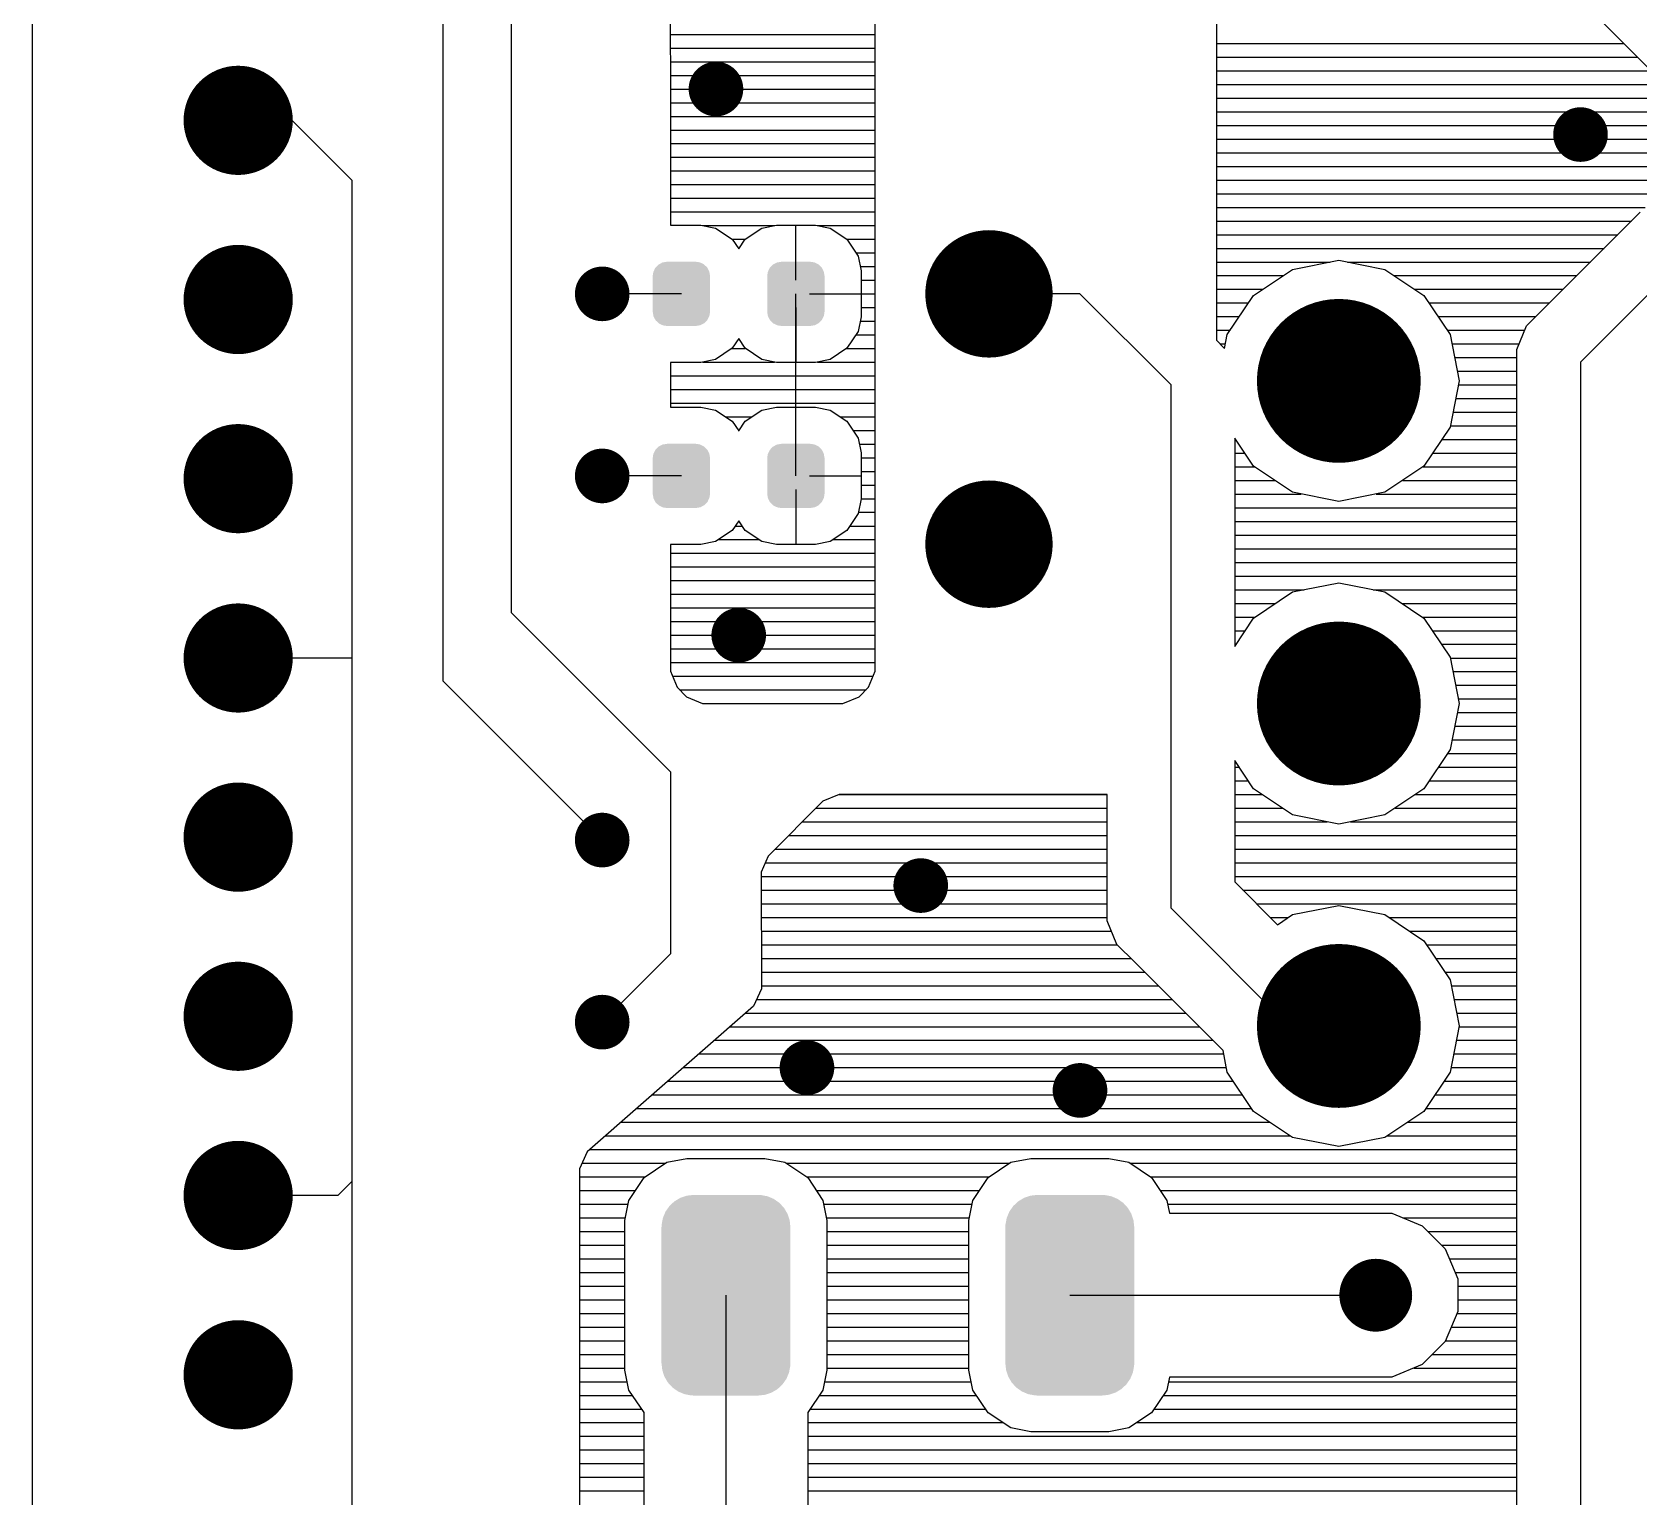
# Model space of a CAD drawing. Extents: x 295 to 953, y 10 to 290.
# Drawn here: x 521.5 to 579.8, y 171.5 to 224.7 of the extents above; entities that cross this region are included whole.
import ezdxf

# ---------------------------------------------------------------- set-up
doc = ezdxf.new("R2010")
doc.units = 0
doc.header["$LTSCALE"] = 5
doc.header["$MEASUREMENT"] = 0
doc.layers.get('0').update_dxf_attribs({"linetype": 'CONTINUOUS', "lineweight": 25})

msp = doc.modelspace()

# ---------------------------------------------------------------- linework, layer by layer
for p, q in [((521.478, 267.297), (521.478, 78.799)), ((536.383, 244.883), (536.383, 201.132)), ((538.859, 238.279), (538.859, 203.608)), ((564.45, 237.454), (564.45, 213.481)), ((552.067, 223.42), (552.067, 236.292)), ((583.39, 220.085), (577.625, 225.857)), ((544.631, 225.058), (544.638, 222.595)), ((544.631, 224.576), (552.067, 224.576)), ((544.631, 224.081), (552.067, 224.081)), ((564.45, 224.246), (579.23, 224.246)), ((544.631, 223.585), (552.067, 223.585)), ((552.067, 201.475), (552.067, 223.42)), ((564.45, 223.751), (579.725, 223.751)), ((544.631, 223.09), (552.067, 223.09)), ((564.45, 223.255), (580.22, 223.255)), ((564.45, 222.76), (580.715, 222.76)), ((544.638, 222.595), (552.067, 222.595)), ((544.638, 222.595), (544.638, 217.655)), ((564.45, 222.265), (581.211, 222.265)), ((544.638, 222.1), (552.067, 222.1)), ((544.638, 221.604), (552.067, 221.604)), ((564.45, 221.769), (581.706, 221.769)), ((528.953, 221.459), (530.915, 221.459)), ((530.915, 221.459), (533.081, 219.293)), ((544.638, 221.109), (552.067, 221.109)), ((564.45, 221.274), (582.201, 221.274)), ((544.638, 220.614), (552.067, 220.614)), ((564.45, 220.779), (582.697, 220.779)), ((544.638, 220.118), (552.067, 220.118)), ((564.45, 220.283), (583.192, 220.283)), ((564.45, 219.788), (583.687, 219.788)), ((533.081, 219.293), (533.081, 201.957)), ((544.638, 219.623), (552.067, 219.623)), ((564.45, 219.293), (584.183, 219.293)), ((544.638, 219.128), (552.067, 219.128)), ((544.638, 218.632), (552.067, 218.632)), ((564.45, 218.798), (580.524, 218.798)), ((544.638, 218.137), (552.067, 218.137)), ((564.45, 218.302), (580.002, 218.302)), ((576.344, 214.65), (579.824, 218.131)), ((544.638, 217.655), (545.734, 217.655)), ((545.734, 217.655), (546.269, 217.549)), ((545.807, 217.642), (548.415, 217.642)), ((546.269, 217.549), (546.877, 217.147)), ((547.345, 217.147), (547.953, 217.549)), ((547.953, 217.549), (548.488, 217.655)), ((548.488, 217.655), (549.895, 217.655)), ((549.188, 215.661), (549.188, 217.655)), ((549.895, 217.655), (550.429, 217.549)), ((549.967, 217.642), (552.067, 217.642)), ((550.429, 217.549), (551.037, 217.147)), ((564.45, 217.807), (579.507, 217.807)), ((546.87, 217.147), (547.352, 217.147)), ((546.877, 217.147), (547.114, 216.797)), ((547.114, 216.797), (547.345, 217.147)), ((551.03, 217.147), (552.067, 217.147)), ((551.037, 217.147), (551.447, 216.532)), ((564.45, 217.312), (579.012, 217.312)), ((551.367, 216.651), (552.067, 216.651)), ((551.447, 216.532), (551.552, 215.997)), ((564.45, 216.816), (578.516, 216.816)), ((564.45, 216.321), (568.577, 216.321)), ((567.21, 216.05), (568.888, 216.387)), ((568.888, 216.387), (570.558, 216.05)), ((569.198, 216.321), (578.021, 216.321)), ((581.785, 216.816), (577.658, 212.689)), ((551.519, 216.156), (552.067, 216.156)), ((551.552, 215.997), (551.552, 214.333)), ((564.45, 215.826), (566.873, 215.826)), ((565.79, 215.106), (567.21, 216.05)), ((570.558, 216.05), (571.978, 215.106)), ((570.895, 215.826), (577.526, 215.826)), ((545.034, 215.165), (542.161, 215.165)), ((549.188, 208.561), (549.188, 215.165)), ((549.683, 215.165), (551.552, 215.165)), ((551.552, 215.661), (552.067, 215.661)), ((551.552, 215.165), (552.067, 215.165)), ((559.497, 215.165), (556.195, 215.165)), ((562.799, 211.863), (559.497, 215.165)), ((564.45, 215.33), (566.134, 215.33)), ((571.635, 215.33), (577.03, 215.33)), ((549.188, 214.67), (549.188, 212.676)), ((551.552, 214.67), (552.067, 214.67)), ((564.45, 214.835), (565.612, 214.835)), ((564.839, 213.686), (565.79, 215.106)), ((571.978, 215.106), (572.929, 213.686)), ((572.157, 214.835), (576.535, 214.835)), ((575.696, 214.003), (576.344, 214.65)), ((551.552, 214.333), (551.447, 213.798)), ((551.519, 214.175), (552.067, 214.175)), ((564.45, 214.34), (565.282, 214.34)), ((572.487, 214.34), (576.04, 214.34)), ((575.346, 213.151), (575.696, 214.003)), ((547.114, 213.541), (546.877, 213.191)), ((547.345, 213.191), (547.114, 213.541)), ((551.447, 213.798), (551.037, 213.191)), ((551.367, 213.679), (552.067, 213.679)), ((564.45, 213.845), (564.952, 213.845)), ((564.45, 213.481), (564.74, 213.184)), ((564.74, 213.184), (564.839, 213.686)), ((572.824, 213.845), (575.63, 213.845)), ((572.929, 213.686), (573.26, 212.009)), ((546.877, 213.191), (546.269, 212.781)), ((546.87, 213.184), (547.352, 213.184)), ((547.953, 212.781), (547.345, 213.191)), ((551.037, 213.191), (550.429, 212.781)), ((551.03, 213.184), (552.067, 213.184)), ((564.575, 213.349), (564.773, 213.349)), ((572.995, 213.349), (575.426, 213.349)), ((573.094, 212.854), (575.346, 212.854)), ((575.346, 212.233), (575.346, 213.151)), ((545.734, 212.676), (544.638, 212.676)), ((544.638, 212.676), (544.638, 211.051)), ((546.269, 212.781), (545.734, 212.676)), ((545.807, 212.689), (548.415, 212.689)), ((548.488, 212.676), (547.953, 212.781)), ((549.895, 212.676), (548.488, 212.676)), ((550.429, 212.781), (549.895, 212.676)), ((549.967, 212.689), (552.067, 212.689)), ((573.193, 212.359), (575.346, 212.359)), ((575.346, 103.954), (575.346, 212.233)), ((577.658, 212.689), (577.658, 103.723)), ((544.638, 212.194), (552.067, 212.194)), ((544.638, 211.698), (552.067, 211.698)), ((562.799, 192.877), (562.799, 211.863)), ((573.26, 212.009), (572.929, 210.331)), ((573.233, 211.863), (575.346, 211.863)), ((544.638, 211.203), (552.067, 211.203)), ((544.638, 211.051), (545.734, 211.051)), ((545.734, 211.051), (546.269, 210.945)), ((547.953, 210.945), (548.488, 211.051)), ((548.488, 211.051), (549.895, 211.051)), ((549.188, 209.057), (549.188, 211.051)), ((549.895, 211.051), (550.429, 210.945)), ((573.134, 211.368), (575.346, 211.368)), ((546.269, 210.945), (546.877, 210.543)), ((546.626, 210.708), (547.596, 210.708)), ((546.877, 210.543), (547.114, 210.193)), ((547.114, 210.193), (547.345, 210.543)), ((547.345, 210.543), (547.953, 210.945)), ((550.429, 210.945), (551.037, 210.543)), ((550.786, 210.708), (552.067, 210.708)), ((551.037, 210.543), (551.447, 209.928)), ((573.035, 210.873), (575.346, 210.873)), ((547.094, 210.212), (547.127, 210.212)), ((551.255, 210.212), (552.067, 210.212)), ((551.447, 209.928), (551.552, 209.393)), ((565.79, 208.911), (565.11, 209.935)), ((565.11, 209.935), (565.11, 202.38)), ((565.11, 209.882), (565.143, 209.882)), ((572.929, 210.331), (571.978, 208.911)), ((572.632, 209.882), (575.346, 209.882)), ((572.936, 210.377), (575.346, 210.377)), ((551.486, 209.717), (552.067, 209.717)), ((551.552, 209.393), (551.552, 207.729)), ((565.11, 209.387), (565.473, 209.387)), ((572.295, 209.387), (575.346, 209.387)), ((551.552, 209.222), (552.067, 209.222)), ((551.552, 208.726), (552.067, 208.726)), ((565.11, 208.892), (565.823, 208.892)), ((567.21, 207.967), (565.79, 208.911)), ((571.978, 208.911), (570.558, 207.967)), ((571.952, 208.892), (575.346, 208.892)), ((545.034, 208.561), (542.161, 208.561)), ((549.683, 208.561), (551.552, 208.561)), ((551.552, 208.231), (552.067, 208.231)), ((565.11, 208.396), (566.563, 208.396)), ((571.212, 208.396), (575.346, 208.396)), ((549.188, 208.066), (549.188, 206.072)), ((551.552, 207.729), (551.447, 207.194)), ((551.552, 207.736), (552.067, 207.736)), ((565.11, 207.901), (567.521, 207.901)), ((568.888, 207.63), (567.21, 207.967)), ((570.558, 207.967), (568.888, 207.63)), ((570.248, 207.901), (575.346, 207.901)), ((551.447, 207.194), (551.037, 206.587)), ((551.453, 207.241), (552.067, 207.241)), ((565.11, 207.406), (575.346, 207.406)), ((546.877, 206.587), (546.269, 206.177)), ((547.114, 206.937), (546.877, 206.587)), ((546.989, 206.745), (547.233, 206.745)), ((547.345, 206.587), (547.114, 206.937)), ((547.953, 206.177), (547.345, 206.587)), ((551.037, 206.587), (550.429, 206.177)), ((551.143, 206.745), (552.067, 206.745)), ((565.11, 206.91), (575.346, 206.91)), ((565.11, 206.415), (575.346, 206.415)), ((545.734, 206.072), (544.638, 206.072)), ((544.638, 206.072), (544.638, 201.475)), ((546.269, 206.177), (545.734, 206.072)), ((546.375, 206.25), (547.847, 206.25)), ((548.488, 206.072), (547.953, 206.177)), ((549.895, 206.072), (548.488, 206.072)), ((550.429, 206.177), (549.895, 206.072)), ((550.535, 206.25), (552.067, 206.25)), ((565.11, 205.92), (575.346, 205.92)), ((544.638, 205.755), (552.067, 205.755)), ((544.638, 205.259), (552.067, 205.259)), ((565.11, 205.424), (575.346, 205.424)), ((544.638, 204.764), (552.067, 204.764)), ((565.11, 204.929), (575.346, 204.929)), ((567.21, 204.355), (568.888, 204.685)), ((568.888, 204.685), (570.558, 204.355)), ((544.638, 204.269), (552.067, 204.269)), ((565.11, 204.434), (567.633, 204.434)), ((565.79, 203.404), (567.21, 204.355)), ((570.136, 204.434), (575.346, 204.434)), ((570.558, 204.355), (571.978, 203.404)), ((538.859, 203.608), (544.638, 197.83)), ((544.638, 203.773), (552.067, 203.773)), ((565.11, 203.939), (566.596, 203.939)), ((571.179, 203.939), (575.346, 203.939)), ((544.638, 203.278), (552.067, 203.278)), ((565.11, 203.443), (565.856, 203.443)), ((565.11, 202.38), (565.79, 203.404)), ((565.11, 202.948), (565.487, 202.948)), ((571.919, 203.443), (575.346, 203.443)), ((571.978, 203.404), (572.929, 201.984)), ((572.282, 202.948), (575.346, 202.948)), ((544.638, 202.783), (552.067, 202.783)), ((565.11, 202.453), (565.156, 202.453)), ((572.612, 202.453), (575.346, 202.453)), ((533.074, 201.957), (528.953, 201.957)), ((533.081, 201.957), (533.074, 201.957)), ((533.081, 201.957), (533.081, 182.971)), ((544.638, 202.288), (552.067, 202.288)), ((544.638, 201.792), (552.067, 201.792)), ((572.929, 201.984), (573.26, 200.306)), ((572.936, 201.957), (575.346, 201.957)), ((536.383, 201.132), (542.161, 195.353)), ((544.638, 201.475), (544.876, 200.894)), ((544.71, 201.297), (551.988, 201.297)), ((551.823, 200.894), (552.067, 201.475)), ((573.035, 201.462), (575.346, 201.462)), ((544.876, 200.894), (545.219, 200.551)), ((544.968, 200.802), (551.737, 200.802)), ((545.219, 200.551), (545.8, 200.306)), ((550.898, 200.306), (551.48, 200.551)), ((551.48, 200.551), (551.823, 200.894)), ((573.134, 200.967), (575.346, 200.967)), ((545.8, 200.306), (550.898, 200.306)), ((573.26, 200.306), (572.929, 198.636)), ((573.2, 199.976), (575.346, 199.976)), ((573.233, 200.471), (575.346, 200.471)), ((573.101, 199.481), (575.346, 199.481)), ((573.002, 198.986), (575.346, 198.986)), ((565.79, 197.216), (565.11, 198.239)), ((565.11, 198.239), (565.11, 193.834)), ((572.929, 198.636), (571.978, 197.216)), ((572.837, 198.49), (575.346, 198.49)), ((544.638, 197.83), (544.638, 191.226)), ((565.11, 197.995), (565.269, 197.995)), ((572.507, 197.995), (575.346, 197.995)), ((565.11, 197.5), (565.599, 197.5)), ((567.21, 196.265), (565.79, 197.216)), ((571.978, 197.216), (570.558, 196.265)), ((572.176, 197.5), (575.346, 197.5)), ((550.172, 196.767), (548.178, 194.772)), ((549.914, 196.509), (560.487, 196.509)), ((550.753, 197.004), (550.172, 196.767)), ((550.753, 197.004), (560.487, 197.004)), ((560.487, 197.004), (550.753, 197.004)), ((560.487, 193.339), (560.487, 197.004)), ((565.11, 197.004), (566.101, 197.004)), ((565.11, 196.509), (566.84, 196.509)), ((570.928, 196.509), (575.346, 196.509)), ((571.668, 197.004), (575.346, 197.004)), ((549.419, 196.014), (560.487, 196.014)), ((565.11, 196.014), (568.465, 196.014)), ((568.888, 195.934), (567.21, 196.265)), ((570.558, 196.265), (568.888, 195.934)), ((569.31, 196.014), (575.346, 196.014)), ((548.924, 195.518), (560.487, 195.518)), ((565.11, 195.518), (575.346, 195.518)), ((548.178, 194.772), (547.933, 194.191)), ((548.428, 195.023), (560.487, 195.023)), ((565.11, 195.023), (575.346, 195.023)), ((547.933, 194.191), (547.94, 189.951)), ((548.078, 194.528), (560.487, 194.528)), ((565.11, 194.528), (575.346, 194.528)), ((547.933, 194.033), (560.487, 194.033)), ((565.11, 194.033), (575.346, 194.033)), ((565.11, 193.834), (566.662, 192.282)), ((547.933, 193.537), (560.487, 193.537)), ((547.933, 193.042), (560.487, 193.042)), ((560.487, 192.421), (560.487, 193.339)), ((565.401, 193.537), (575.346, 193.537)), ((565.896, 193.042), (575.346, 193.042)), ((567.21, 192.652), (568.888, 192.982)), ((568.888, 192.982), (570.558, 192.652)), ((547.933, 192.547), (560.487, 192.547)), ((560.837, 191.569), (560.487, 192.421)), ((567.065, 188.611), (562.799, 192.877)), ((566.391, 192.547), (567.058, 192.547)), ((566.662, 192.282), (567.21, 192.652)), ((570.558, 192.652), (571.978, 191.701)), ((570.717, 192.547), (575.346, 192.547)), ((547.933, 192.051), (560.633, 192.051)), ((571.457, 192.051), (575.346, 192.051)), ((544.638, 191.226), (542.161, 188.749)), ((547.933, 191.556), (560.851, 191.556)), ((561.485, 190.922), (560.837, 191.569)), ((571.978, 191.701), (572.929, 190.281)), ((572.077, 191.556), (575.346, 191.556)), ((547.933, 191.061), (561.346, 191.061)), ((564.688, 187.719), (561.485, 190.922)), ((572.408, 191.061), (575.346, 191.061)), ((547.933, 190.565), (561.841, 190.565)), ((547.933, 190.07), (562.337, 190.07)), ((572.738, 190.565), (575.346, 190.565)), ((572.929, 190.281), (573.26, 188.611)), ((572.969, 190.07), (575.346, 190.07)), ((547.94, 189.951), (547.656, 189.33)), ((547.768, 189.575), (562.832, 189.575)), ((573.068, 189.575), (575.346, 189.575)), ((547.656, 189.33), (541.613, 184.047)), ((547.372, 189.08), (563.327, 189.08)), ((573.167, 189.08), (575.346, 189.08)), ((546.804, 188.584), (563.822, 188.584)), ((568.888, 188.611), (567.065, 188.611)), ((573.26, 188.611), (572.929, 186.933)), ((573.26, 188.584), (575.346, 188.584)), ((546.236, 188.089), (564.318, 188.089)), ((564.839, 186.933), (564.688, 187.719)), ((573.16, 188.089), (575.346, 188.089)), ((545.675, 187.594), (564.714, 187.594)), ((573.061, 187.594), (575.346, 187.594)), ((544.539, 186.603), (565.064, 186.603)), ((545.107, 187.098), (564.806, 187.098)), ((565.79, 185.513), (564.839, 186.933)), ((572.929, 186.933), (571.978, 185.513)), ((572.711, 186.603), (575.346, 186.603)), ((572.962, 187.098), (575.346, 187.098)), ((543.971, 186.108), (565.394, 186.108)), ((572.381, 186.108), (575.346, 186.108)), ((543.409, 185.612), (565.724, 185.612)), ((567.21, 184.562), (565.79, 185.513)), ((571.978, 185.513), (570.558, 184.562)), ((572.051, 185.612), (575.346, 185.612)), ((542.841, 185.117), (566.385, 185.117)), ((571.391, 185.117), (575.346, 185.117)), ((542.274, 184.622), (567.124, 184.622)), ((568.888, 184.232), (567.21, 184.562)), ((570.558, 184.562), (568.888, 184.232)), ((570.651, 184.622), (575.346, 184.622)), ((541.613, 184.047), (541.336, 183.426)), ((541.712, 184.127), (575.346, 184.127)), ((543.687, 183.11), (544.506, 183.664)), ((544.506, 183.664), (545.232, 183.803)), ((545.232, 183.803), (548.065, 183.803)), ((548.065, 183.803), (548.792, 183.664)), ((548.792, 183.664), (549.617, 183.11)), ((556.162, 183.11), (556.987, 183.664)), ((556.987, 183.664), (557.714, 183.803)), ((557.714, 183.803), (560.547, 183.803)), ((560.547, 183.803), (561.273, 183.664)), ((561.273, 183.664), (562.092, 183.11)), ((541.336, 183.426), (541.336, 147.474)), ((541.336, 183.136), (543.726, 183.136)), ((541.428, 183.631), (544.466, 183.631)), ((543.132, 182.284), (543.687, 183.11)), ((548.831, 183.631), (556.948, 183.631)), ((549.578, 183.136), (556.201, 183.136)), ((549.617, 183.11), (550.165, 182.284)), ((555.614, 182.284), (556.162, 183.11)), ((561.313, 183.631), (575.346, 183.631)), ((562.053, 183.136), (575.346, 183.136)), ((562.092, 183.11), (562.647, 182.284)), ((533.081, 182.971), (532.566, 182.462)), ((533.081, 182.971), (533.081, 126.011)), ((541.336, 182.641), (543.37, 182.641)), ((549.928, 182.641), (555.851, 182.641)), ((562.409, 182.641), (575.346, 182.641)), ((532.566, 182.462), (528.953, 182.462)), ((541.336, 182.145), (543.106, 182.145)), ((542.987, 181.558), (543.132, 182.284)), ((550.165, 182.284), (550.311, 181.558)), ((550.192, 182.145), (555.587, 182.145)), ((555.468, 181.558), (555.614, 182.284)), ((562.647, 182.284), (562.739, 181.815)), ((562.673, 182.145), (575.346, 182.145)), ((541.336, 181.65), (543.007, 181.65)), ((542.987, 176.129), (542.987, 181.558)), ((550.291, 181.65), (555.488, 181.65)), ((550.311, 181.558), (550.311, 176.129)), ((555.468, 176.129), (555.468, 181.558)), ((562.739, 181.815), (570.816, 181.815)), ((570.816, 181.815), (571.906, 181.366)), ((571.212, 181.65), (575.346, 181.65)), ((571.906, 181.366), (572.744, 180.527)), ((541.336, 181.155), (542.987, 181.155)), ((550.311, 181.155), (555.468, 181.155)), ((572.117, 181.155), (575.346, 181.155)), ((541.336, 180.659), (542.987, 180.659)), ((541.336, 180.164), (542.987, 180.164)), ((550.311, 180.659), (555.468, 180.659)), ((550.311, 180.164), (555.468, 180.164)), ((572.612, 180.659), (575.346, 180.659)), ((572.744, 180.527), (573.2, 179.438)), ((572.896, 180.164), (575.346, 180.164)), ((541.336, 179.669), (542.987, 179.669)), ((550.311, 179.669), (555.468, 179.669)), ((573.101, 179.669), (575.346, 179.669)), ((541.336, 179.174), (542.987, 179.174)), ((550.311, 179.174), (555.468, 179.174)), ((573.2, 179.438), (573.2, 178.256)), ((573.2, 179.174), (575.346, 179.174)), ((541.336, 178.678), (542.987, 178.678)), ((546.652, 178.843), (546.652, 166.098)), ((550.311, 178.678), (555.468, 178.678)), ((559.127, 178.843), (570.228, 178.843)), ((573.2, 178.678), (575.346, 178.678)), ((541.336, 178.183), (542.987, 178.183)), ((550.311, 178.183), (555.468, 178.183)), ((573.2, 178.256), (572.744, 177.159)), ((573.167, 178.183), (575.346, 178.183)), ((541.336, 177.688), (542.987, 177.688)), ((550.311, 177.688), (555.468, 177.688)), ((572.962, 177.688), (575.346, 177.688)), ((541.336, 177.192), (542.987, 177.192)), ((541.336, 176.697), (542.987, 176.697)), ((550.311, 177.192), (555.468, 177.192)), ((550.311, 176.697), (555.468, 176.697)), ((572.744, 177.159), (571.906, 176.327)), ((572.282, 176.697), (575.346, 176.697)), ((572.758, 177.192), (575.346, 177.192)), ((541.336, 176.202), (542.987, 176.202)), ((543.132, 175.403), (542.987, 176.129)), ((550.311, 176.129), (550.165, 175.403)), ((550.311, 176.202), (555.468, 176.202)), ((555.614, 175.403), (555.468, 176.129)), ((571.906, 176.327), (570.816, 175.872)), ((571.615, 176.202), (575.346, 176.202)), ((541.336, 175.706), (543.073, 175.706)), ((550.225, 175.706), (555.554, 175.706)), ((562.739, 175.872), (562.647, 175.403)), ((562.706, 175.706), (575.346, 175.706)), ((570.816, 175.872), (562.739, 175.872)), ((541.336, 175.211), (543.258, 175.211)), ((543.68, 174.59), (543.132, 175.403)), ((550.165, 175.403), (549.624, 174.59)), ((550.04, 175.211), (555.739, 175.211)), ((556.162, 174.577), (555.614, 175.403)), ((562.647, 175.403), (562.092, 174.577)), ((562.521, 175.211), (575.346, 175.211)), ((541.336, 174.716), (543.594, 174.716)), ((543.68, 166.996), (543.68, 174.59)), ((549.624, 174.59), (549.624, 168.33)), ((549.71, 174.716), (556.069, 174.716)), ((556.987, 174.029), (556.162, 174.577)), ((562.092, 174.577), (561.273, 174.029)), ((562.185, 174.716), (575.346, 174.716)), ((541.336, 174.221), (543.68, 174.221)), ((541.336, 173.725), (543.68, 173.725)), ((549.624, 174.221), (556.697, 174.221)), ((549.624, 173.725), (575.346, 173.725)), ((557.714, 173.884), (556.987, 174.029)), ((560.547, 173.884), (557.714, 173.884)), ((561.273, 174.029), (560.547, 173.884)), ((561.564, 174.221), (575.346, 174.221)), ((541.336, 173.23), (543.68, 173.23)), ((549.624, 173.23), (575.346, 173.23)), ((541.336, 172.735), (543.68, 172.735)), ((549.624, 172.735), (575.346, 172.735)), ((541.336, 172.239), (543.68, 172.239)), ((549.624, 172.239), (575.346, 172.239)), ((541.336, 171.744), (543.68, 171.744)), ((549.624, 171.744), (575.346, 171.744))]:
    msp.add_line(p, q)
for points, const_width in [([(527.963, 221.459, 1), (529.944, 221.459, 1)], 1.981), ([(545.793, 222.595, 1), (546.784, 222.595, 1)], 0.991), ([(577.162, 220.944, 1), (578.153, 220.944, 1)], 0.991), ([(555.039, 215.165, 1), (557.35, 215.165, 1)], 2.311), ([(527.963, 214.961, 1), (529.944, 214.961, 1)], 1.981), ([(541.666, 215.165, 1), (542.657, 215.165, 1)], 0.991), ([(567.402, 212.009, 1), (570.374, 212.009, 1)], 2.972), ([(527.963, 208.462, 1), (529.944, 208.462, 1)], 1.981), ([(541.666, 208.561, 1), (542.657, 208.561, 1)], 0.991), ([(555.039, 206.085, 1), (557.35, 206.085, 1)], 2.311), ([(527.963, 201.957, 1), (529.944, 201.957, 1)], 1.981), ([(546.619, 202.783, 1), (547.61, 202.783, 1)], 0.991), ([(567.402, 200.306, 1), (570.374, 200.306, 1)], 2.972), ([(527.963, 195.459, 1), (529.944, 195.459, 1)], 1.981), ([(541.666, 195.353, 1), (542.657, 195.353, 1)], 0.991), ([(553.223, 193.702, 1), (554.214, 193.702, 1)], 0.991), ([(567.402, 188.611, 1), (570.374, 188.611, 1)], 2.972), ([(527.963, 188.961, 1), (529.944, 188.961, 1)], 1.981), ([(541.666, 188.749, 1), (542.657, 188.749, 1)], 0.991), ([(549.095, 187.098, 1), (550.086, 187.098, 1)], 0.991), ([(559.001, 186.273, 1), (559.992, 186.273, 1)], 0.991), ([(527.963, 182.462, 1), (529.944, 182.462, 1)], 1.981), ([(528.458, 182.462, 1), (529.449, 182.462, 1)], 0.991), ([(569.568, 178.843, 1), (570.889, 178.843, 1)], 1.321), ([(527.963, 175.957, 1), (529.944, 175.957, 1)], 1.981)]:
    msp.add_lwpolyline(points, format="xyb", close=True, dxfattribs=dict(const_width=const_width))
for points in [[(544.224, 216.238), (544.349, 216.304), (545.85, 216.238), (545.713, 216.304)], [(544.349, 216.304), (544.383, 216.309), (545.713, 216.304), (545.701, 216.309)], [(544.383, 216.309), (544.512, 216.33), (545.701, 216.309), (545.556, 216.33)], [(544.512, 216.33), (544.512, 216.334), (545.556, 216.33), (545.556, 216.334)], [(548.378, 216.238), (548.503, 216.304), (550.004, 216.238), (549.866, 216.304)], [(548.503, 216.304), (548.537, 216.309), (549.866, 216.304), (549.855, 216.309)], [(548.537, 216.309), (548.666, 216.33), (549.855, 216.309), (549.71, 216.33)], [(548.666, 216.33), (548.666, 216.334), (549.71, 216.33), (549.71, 216.334)], [(543.994, 215.816), (544.016, 215.961), (546.074, 215.816), (546.05, 215.961)], [(543.994, 215.813), (543.994, 215.816), (546.074, 215.813), (546.074, 215.816)], [(543.994, 214.518), (543.994, 215.813), (546.074, 214.518), (546.074, 215.813)], [(544.016, 215.961), (544.024, 215.978), (546.05, 215.961), (546.047, 215.978)], [(544.024, 215.978), (544.088, 216.109), (546.047, 215.978), (545.977, 216.109)], [(544.088, 216.109), (544.102, 216.124), (545.977, 216.109), (545.969, 216.124)], [(544.102, 216.124), (544.203, 216.228), (545.969, 216.124), (545.861, 216.228)], [(544.203, 216.228), (544.224, 216.238), (545.861, 216.228), (545.85, 216.238)], [(548.148, 215.816), (548.17, 215.961), (550.228, 215.816), (550.203, 215.961)], [(548.148, 215.813), (548.148, 215.816), (550.228, 215.813), (550.228, 215.816)], [(548.148, 214.518), (548.148, 215.813), (550.228, 214.518), (550.228, 215.813)], [(548.17, 215.961), (548.178, 215.978), (550.203, 215.961), (550.2, 215.978)], [(548.178, 215.978), (548.242, 216.109), (550.2, 215.978), (550.131, 216.109)], [(548.242, 216.109), (548.256, 216.124), (550.131, 216.109), (550.123, 216.124)], [(548.256, 216.124), (548.357, 216.228), (550.123, 216.124), (550.015, 216.228)], [(548.357, 216.228), (548.378, 216.238), (550.015, 216.228), (550.004, 216.238)], [(543.994, 214.515), (543.994, 214.518), (546.074, 214.515), (546.074, 214.518)], [(544.019, 214.37), (543.994, 214.515), (546.052, 214.37), (546.074, 214.515)], [(544.022, 214.352), (544.019, 214.37), (546.044, 214.352), (546.052, 214.37)], [(544.091, 214.221), (544.022, 214.352), (545.98, 214.221), (546.044, 214.352)], [(544.099, 214.206), (544.091, 214.221), (545.966, 214.206), (545.98, 214.221)], [(544.207, 214.103), (544.099, 214.206), (545.865, 214.103), (545.966, 214.206)], [(544.218, 214.092), (544.207, 214.103), (545.844, 214.092), (545.865, 214.103)], [(544.356, 214.027), (544.218, 214.092), (545.719, 214.027), (545.844, 214.092)], [(544.367, 214.022), (544.356, 214.027), (545.685, 214.022), (545.719, 214.027)], [(544.512, 214.001), (544.367, 214.022), (545.556, 214.001), (545.685, 214.022)], [(544.512, 213.996), (544.512, 214.001), (545.556, 213.996), (545.556, 214.001)], [(548.148, 214.515), (548.148, 214.518), (550.228, 214.515), (550.228, 214.518)], [(548.172, 214.37), (548.148, 214.515), (550.206, 214.37), (550.228, 214.515)], [(548.175, 214.352), (548.172, 214.37), (550.198, 214.352), (550.206, 214.37)], [(548.245, 214.221), (548.175, 214.352), (550.134, 214.221), (550.198, 214.352)], [(548.253, 214.206), (548.245, 214.221), (550.12, 214.206), (550.134, 214.221)], [(548.361, 214.103), (548.253, 214.206), (550.019, 214.103), (550.12, 214.206)], [(548.372, 214.092), (548.361, 214.103), (549.998, 214.092), (550.019, 214.103)], [(548.509, 214.027), (548.372, 214.092), (549.873, 214.027), (549.998, 214.092)], [(548.521, 214.022), (548.509, 214.027), (549.839, 214.022), (549.873, 214.027)], [(548.666, 214.001), (548.521, 214.022), (549.71, 214.001), (549.839, 214.022)], [(548.666, 213.996), (548.666, 214.001), (549.71, 213.996), (549.71, 214.001)], [(543.994, 209.212), (544.016, 209.357), (546.074, 209.212), (546.05, 209.357)], [(544.016, 209.357), (544.024, 209.374), (546.05, 209.357), (546.047, 209.374)], [(544.024, 209.374), (544.088, 209.505), (546.047, 209.374), (545.977, 209.505)], [(544.088, 209.505), (544.102, 209.52), (545.977, 209.505), (545.969, 209.52)], [(544.102, 209.52), (544.203, 209.624), (545.969, 209.52), (545.861, 209.624)], [(544.203, 209.624), (544.224, 209.634), (545.861, 209.624), (545.85, 209.634)], [(544.224, 209.634), (544.349, 209.7), (545.85, 209.634), (545.713, 209.7)], [(544.349, 209.7), (544.383, 209.705), (545.713, 209.7), (545.701, 209.705)], [(544.383, 209.705), (544.512, 209.726), (545.701, 209.705), (545.556, 209.726)], [(544.512, 209.726), (544.512, 209.73), (545.556, 209.726), (545.556, 209.73)], [(548.148, 209.212), (548.17, 209.357), (550.228, 209.212), (550.203, 209.357)], [(548.17, 209.357), (548.178, 209.374), (550.203, 209.357), (550.2, 209.374)], [(548.178, 209.374), (548.242, 209.505), (550.2, 209.374), (550.131, 209.505)], [(548.242, 209.505), (548.256, 209.52), (550.131, 209.505), (550.123, 209.52)], [(548.256, 209.52), (548.357, 209.624), (550.123, 209.52), (550.015, 209.624)], [(548.357, 209.624), (548.378, 209.634), (550.015, 209.624), (550.004, 209.634)], [(548.378, 209.634), (548.503, 209.7), (550.004, 209.634), (549.866, 209.7)], [(548.503, 209.7), (548.537, 209.705), (549.866, 209.7), (549.855, 209.705)], [(548.537, 209.705), (548.666, 209.726), (549.855, 209.705), (549.71, 209.726)], [(548.666, 209.726), (548.666, 209.73), (549.71, 209.726), (549.71, 209.73)], [(543.994, 209.209), (543.994, 209.212), (546.074, 209.209), (546.074, 209.212)], [(543.994, 207.914), (543.994, 209.209), (546.074, 207.914), (546.074, 209.209)], [(548.148, 209.209), (548.148, 209.212), (550.228, 209.209), (550.228, 209.212)], [(548.148, 207.914), (548.148, 209.209), (550.228, 207.914), (550.228, 209.209)], [(543.994, 207.911), (543.994, 207.914), (546.074, 207.911), (546.074, 207.914)], [(544.019, 207.766), (543.994, 207.911), (546.052, 207.766), (546.074, 207.911)], [(544.022, 207.748), (544.019, 207.766), (546.044, 207.748), (546.052, 207.766)], [(544.091, 207.617), (544.022, 207.748), (545.98, 207.617), (546.044, 207.748)], [(544.099, 207.602), (544.091, 207.617), (545.966, 207.602), (545.98, 207.617)], [(544.207, 207.499), (544.099, 207.602), (545.865, 207.499), (545.966, 207.602)], [(548.148, 207.911), (548.148, 207.914), (550.228, 207.911), (550.228, 207.914)], [(548.172, 207.766), (548.148, 207.911), (550.206, 207.766), (550.228, 207.911)], [(548.175, 207.748), (548.172, 207.766), (550.198, 207.748), (550.206, 207.766)], [(548.245, 207.617), (548.175, 207.748), (550.134, 207.617), (550.198, 207.748)], [(548.253, 207.602), (548.245, 207.617), (550.12, 207.602), (550.134, 207.617)], [(548.361, 207.499), (548.253, 207.602), (550.019, 207.499), (550.12, 207.602)], [(544.218, 207.488), (544.207, 207.499), (545.844, 207.488), (545.865, 207.499)], [(544.356, 207.423), (544.218, 207.488), (545.719, 207.423), (545.844, 207.488)], [(544.367, 207.418), (544.356, 207.423), (545.685, 207.418), (545.719, 207.423)], [(544.512, 207.397), (544.367, 207.418), (545.556, 207.397), (545.685, 207.418)], [(544.512, 207.392), (544.512, 207.397), (545.556, 207.392), (545.556, 207.397)], [(548.372, 207.488), (548.361, 207.499), (549.998, 207.488), (550.019, 207.499)], [(548.509, 207.423), (548.372, 207.488), (549.873, 207.423), (549.998, 207.488)], [(548.521, 207.418), (548.509, 207.423), (549.839, 207.418), (549.873, 207.423)], [(548.666, 207.397), (548.521, 207.418), (549.71, 207.397), (549.839, 207.418)], [(548.666, 207.392), (548.666, 207.397), (549.71, 207.392), (549.71, 207.397)], [(545.233, 182.455), (545.444, 182.478), (548.038, 182.455), (547.917, 182.478)], [(545.444, 182.478), (545.48, 182.482), (547.917, 182.478), (547.824, 182.482)], [(557.708, 182.455), (557.919, 182.478), (560.513, 182.455), (560.391, 182.478)], [(557.919, 182.478), (557.955, 182.482), (560.391, 182.478), (560.299, 182.482)], [(544.46, 181.878), (544.552, 182.009), (548.837, 181.878), (548.76, 182.009)], [(544.552, 182.009), (544.602, 182.081), (548.76, 182.009), (548.693, 182.081)], [(544.602, 182.081), (544.721, 182.192), (548.693, 182.081), (548.592, 182.192)], [(544.721, 182.192), (544.784, 182.25), (548.592, 182.192), (548.509, 182.25)], [(544.784, 182.25), (544.927, 182.335), (548.509, 182.25), (548.389, 182.335)], [(544.927, 182.335), (544.998, 182.377), (548.389, 182.335), (548.29, 182.377)], [(544.998, 182.377), (545.163, 182.432), (548.29, 182.377), (548.16, 182.432)], [(545.163, 182.432), (545.233, 182.455), (548.16, 182.432), (548.038, 182.455)], [(556.935, 181.878), (557.027, 182.009), (561.312, 181.878), (561.235, 182.009)], [(557.027, 182.009), (557.077, 182.081), (561.235, 182.009), (561.168, 182.081)], [(557.077, 182.081), (557.196, 182.192), (561.168, 182.081), (561.067, 182.192)], [(557.196, 182.192), (557.259, 182.25), (561.067, 182.192), (560.984, 182.25)], [(557.259, 182.25), (557.402, 182.335), (560.984, 182.25), (560.864, 182.335)], [(557.402, 182.335), (557.473, 182.377), (560.864, 182.335), (560.765, 182.377)], [(557.473, 182.377), (557.638, 182.432), (560.765, 182.377), (560.635, 182.432)], [(557.638, 182.432), (557.708, 182.455), (560.635, 182.432), (560.513, 182.455)], [(544.311, 176.373), (544.311, 181.313), (548.993, 176.373), (548.993, 181.313)], [(544.314, 181.313), (544.318, 181.406), (548.99, 181.313), (548.98, 181.406)], [(544.318, 181.406), (544.347, 181.56), (548.98, 181.406), (548.963, 181.56)], [(544.347, 181.56), (544.364, 181.649), (548.963, 181.56), (548.934, 181.649)], [(544.364, 181.649), (544.425, 181.796), (548.934, 181.649), (548.886, 181.796)], [(544.425, 181.796), (544.46, 181.878), (548.886, 181.796), (548.837, 181.878)], [(556.786, 176.373), (556.786, 181.313), (561.468, 176.373), (561.468, 181.313)], [(556.789, 181.313), (556.793, 181.406), (561.465, 181.313), (561.455, 181.406)], [(556.793, 181.406), (556.822, 181.56), (561.455, 181.406), (561.438, 181.56)], [(556.822, 181.56), (556.839, 181.649), (561.438, 181.56), (561.409, 181.649)], [(556.839, 181.649), (556.9, 181.796), (561.409, 181.649), (561.361, 181.796)], [(556.9, 181.796), (556.935, 181.878), (561.361, 181.796), (561.312, 181.878)], [(544.324, 176.281), (544.314, 176.373), (548.986, 176.281), (548.99, 176.373)], [(544.341, 176.127), (544.324, 176.281), (548.957, 176.127), (548.986, 176.281)], [(544.37, 176.037), (544.341, 176.127), (548.94, 176.037), (548.957, 176.127)], [(556.799, 176.281), (556.789, 176.373), (561.461, 176.281), (561.465, 176.373)], [(556.815, 176.127), (556.799, 176.281), (561.432, 176.127), (561.461, 176.281)], [(556.845, 176.037), (556.815, 176.127), (561.415, 176.037), (561.432, 176.127)], [(544.418, 175.891), (544.37, 176.037), (548.879, 175.891), (548.94, 176.037)], [(544.467, 175.808), (544.418, 175.891), (548.844, 175.808), (548.879, 175.891)], [(544.544, 175.677), (544.467, 175.808), (548.752, 175.677), (548.844, 175.808)], [(544.611, 175.605), (544.544, 175.677), (548.702, 175.605), (548.752, 175.677)], [(544.712, 175.495), (544.611, 175.605), (548.583, 175.495), (548.702, 175.605)], [(544.795, 175.436), (544.712, 175.495), (548.52, 175.436), (548.583, 175.495)], [(556.893, 175.891), (556.845, 176.037), (561.354, 175.891), (561.415, 176.037)], [(556.942, 175.808), (556.893, 175.891), (561.319, 175.808), (561.354, 175.891)], [(557.019, 175.677), (556.942, 175.808), (561.227, 175.677), (561.319, 175.808)], [(557.085, 175.605), (557.019, 175.677), (561.177, 175.605), (561.227, 175.677)], [(557.187, 175.495), (557.085, 175.605), (561.058, 175.495), (561.177, 175.605)], [(557.27, 175.436), (557.187, 175.495), (560.995, 175.436), (561.058, 175.495)], [(544.915, 175.352), (544.795, 175.436), (548.377, 175.352), (548.52, 175.436)], [(545.014, 175.31), (544.915, 175.352), (548.306, 175.31), (548.377, 175.352)], [(545.144, 175.255), (545.014, 175.31), (548.141, 175.255), (548.306, 175.31)], [(545.266, 175.232), (545.144, 175.255), (548.071, 175.232), (548.141, 175.255)], [(545.387, 175.208), (545.266, 175.232), (547.86, 175.208), (548.071, 175.232)], [(545.48, 175.205), (545.387, 175.208), (547.824, 175.205), (547.86, 175.208)], [(557.39, 175.352), (557.27, 175.436), (560.852, 175.352), (560.995, 175.436)], [(557.488, 175.31), (557.39, 175.352), (560.781, 175.31), (560.852, 175.352)], [(557.619, 175.255), (557.488, 175.31), (560.616, 175.255), (560.781, 175.31)], [(557.741, 175.232), (557.619, 175.255), (560.546, 175.232), (560.616, 175.255)], [(557.862, 175.208), (557.741, 175.232), (560.335, 175.208), (560.546, 175.232)], [(557.955, 175.205), (557.862, 175.208), (560.299, 175.205), (560.335, 175.208)]]:
    msp.add_solid(points)

doc.saveas('drawing.dxf')
